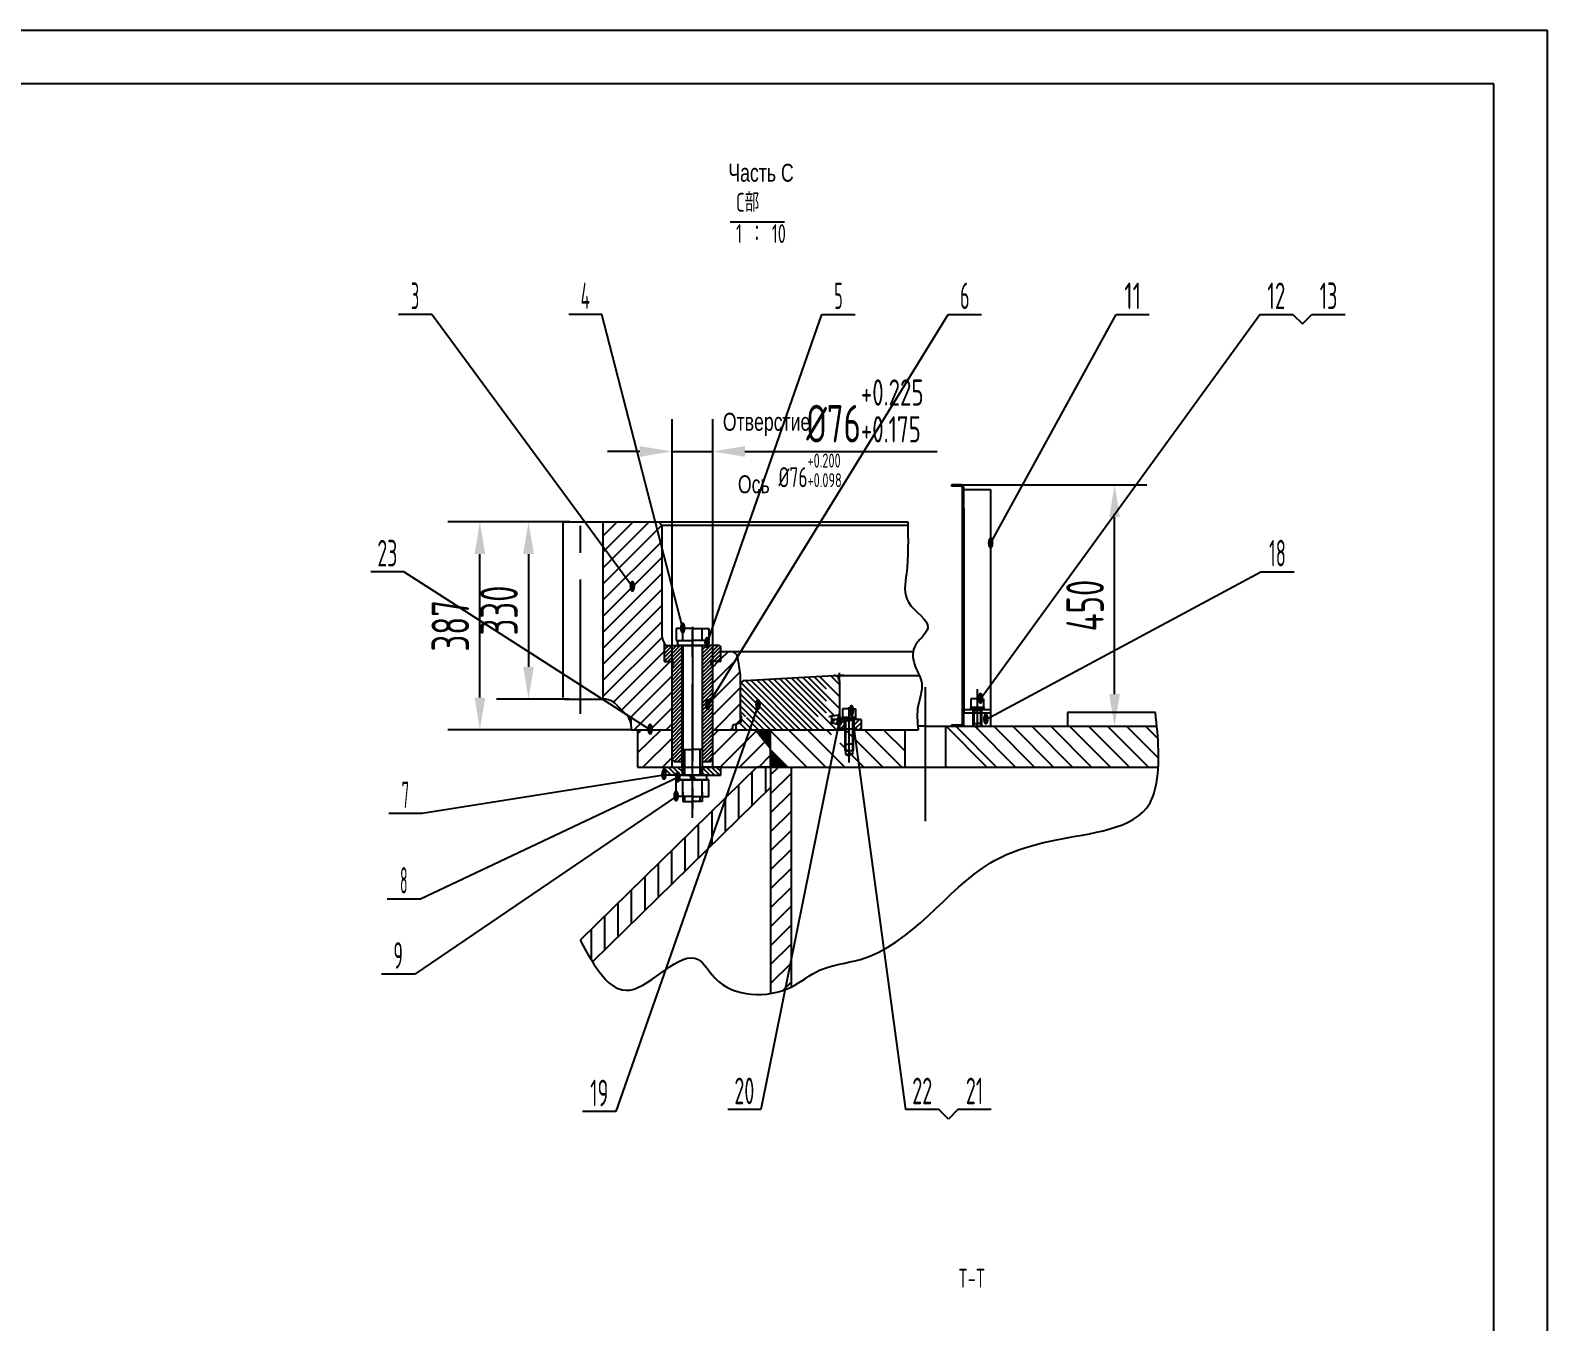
# Model space of a CAD drawing. Header units: millimetres. Extents: x 0 to 12600, y -344 to 8910.
# Drawn here: x 8358 to 12600, y 5300 to 8910 of the extents above; entities that cross this region are included whole.
import ezdxf
from ezdxf.enums import TextEntityAlignment as Align

# ---------------------------------------------------------------- set-up
doc = ezdxf.new("R2010")
doc.units = ezdxf.units.MM
doc.header["$LTSCALE"] = 300
doc.header["$MEASUREMENT"] = 0
doc.linetypes.add('F', pattern=[0.75, 0.5, -0.25])
doc.linetypes.add('G', pattern=[2, 1.25, -0.25, 0.25, -0.25])
for name, color, linetype in [('01', 7, 'Continuous'), ('02', 1, 'Continuous'), ('04', 2, 'F'), ('05', 4, 'G'), ('08', 1, 'Continuous'), ('10', 1, 'Continuous'), ('11', 3, 'Continuous')]:
    doc.layers.add(name, color=color, linetype=linetype)
doc.styles.get("Standard").update_dxf_attribs({"font": 'isocp', "width": 0.707, "bigfont": 'intecad.shx'})
doc.dimstyles.new('INTE', dxfattribs={"dimscale": 30, "dimtxt": 3.5, "dimasz": 3, "dimexe": 3, "dimexo": 0, "dimgap": 1, "dimtad": 1, "dimdec": 4, "dimdsep": 46, "dimtxsty": 'Standard', "dimcen": 0, "dimclrd": 1, "dimclre": 1, "dimclrt": 3, "dimazin": 0, "dimtfac": 1, "dimtdec": 4, "dimtmove": 0, "dimatfit": 0, "dimfxl": 1, "dimarcsym": 0})

# ---------------------------------------------------------------- blocks, each defined once
blk = doc.blocks.new('*D87')
at = {"layer": '08', "color": 1, "lineweight": -2}
for p, q in [((9790.5, 7535.7), (9661, 7535.7)), ((9751, 7445.7), (9751, 7130.4)), ((9863.9, 7040.4), (9661, 7040.4))]:
    blk.add_line(p, q, dxfattribs=at)
at = {"layer": '08', "color": 1}
for points in [[(9736, 7445.7), (9766, 7445.7), (9751, 7535.7)], [(9736, 7130.4), (9766, 7130.4), (9751, 7040.4)]]:
    blk.add_solid(points, dxfattribs=at)
at = {"layer": 'Defpoints', "color": 0}
for p in [(9790.5, 7535.7), (9751, 7040.4), (9863.9, 7040.4)]:
    blk.add_point(p, dxfattribs=at)
at = {"layer": '08', "color": 3, "insert": (9668.5, 7288), "char_height": 105, "attachment_point": 5, "rotation": 90}
blk.add_mtext('330', dxfattribs=at)
blk = doc.blocks.new('*D86')
at = {"layer": '08', "color": 1, "lineweight": -2}
for p, q in [((9866.2, 7535.7), (9525, 7535.7)), ((9615, 7044.7), (9615, 7445.7)), ((10038.1, 6954.7), (9525, 6954.7))]:
    blk.add_line(p, q, dxfattribs=at)
at = {"layer": '08', "color": 1}
for points in [[(9600, 7445.7), (9630, 7445.7), (9615, 7535.7)], [(9600, 7044.7), (9630, 7044.7), (9615, 6954.7)]]:
    blk.add_solid(points, dxfattribs=at)
at = {"layer": 'Defpoints', "color": 0}
for p in [(9615, 7535.7), (9866.2, 7535.7), (10038.1, 6954.7)]:
    blk.add_point(p, dxfattribs=at)
at = {"layer": '08', "color": 3, "insert": (9532.5, 7245.2), "char_height": 105, "attachment_point": 5, "rotation": 90}
blk.add_mtext('387', dxfattribs=at)
blk = doc.blocks.new('*D85')
at = {"layer": '08', "color": 1, "lineweight": -2}
for p, q in [((10942.9, 7639.4), (11479.3, 7639.4)), ((11389.3, 7054.4), (11389.3, 7549.4)), ((11116.4, 6964.4), (11479.3, 6964.4))]:
    blk.add_line(p, q, dxfattribs=at)
at = {"layer": '08', "color": 1}
for points in [[(11374.3, 7549.4), (11404.3, 7549.4), (11389.3, 7639.4)], [(11374.3, 7054.4), (11404.3, 7054.4), (11389.3, 6964.4)]]:
    blk.add_solid(points, dxfattribs=at)
at = {"layer": 'Defpoints', "color": 0}
for p in [(10942.9, 7639.4), (11389.3, 7639.4), (11116.4, 6964.4)]:
    blk.add_point(p, dxfattribs=at)
at = {"layer": '08', "color": 3, "insert": (11306.8, 7301.9), "char_height": 105, "attachment_point": 5, "rotation": 90}
blk.add_mtext('450', dxfattribs=at)
blk = doc.blocks.new('*U76')
at = {"layer": '01'}
for p, q in [((-27.2, 9), (-27.2, 0)), ((0, 9), (-27.2, 9)), ((-27.2, 0), (0, 0)), ((0, 0), (-5.2, 9)), ((0, 9), (5.2, 0)), ((0, 9), (27.2, 9)), ((27.2, 0), (0, 0)), ((27.2, 9), (27.2, 0))]:
    blk.add_line(p, q, dxfattribs=at)
at = {"layer": '05'}
blk.add_line((0, 11.1), (0, -2.1), dxfattribs=at)
blk = doc.blocks.new('*U77')
at = {"layer": '01'}
for p, q in [((-31, 0), (-31, 30.4)), ((-31, 30.4), (0, 30.4)), ((0, 30.4), (0, 0)), ((-31, 18), (0, 18)), ((0, -30.4), (0, 0)), ((-31, 0), (-31, -30.4)), ((-31, -18), (0, -18)), ((-31, -30.4), (0, -30.4))]:
    blk.add_line(p, q, dxfattribs=at)
at = {"layer": '05'}
blk.add_line((-32.1, 0), (1.1, 0), dxfattribs=at)
blk = doc.blocks.new('*U78')
at = {"layer": '01'}
for p, q in [((-12.2, 4.1), (-12.2, 0)), ((0, 4.1), (-12.2, 4.1)), ((-12.2, 0), (0, 0)), ((0, 0), (-2.4, 4.1)), ((0, 4.1), (2.4, 0)), ((0, 4.1), (12.2, 4.1)), ((12.2, 0), (0, 0)), ((12.2, 4.1), (12.2, 0))]:
    blk.add_line(p, q, dxfattribs=at)
at = {"layer": '05'}
blk.add_line((0, 6.2), (0, -2.1), dxfattribs=at)
blk = doc.blocks.new('*D125')
at = {"layer": '08', "color": 1, "lineweight": -2}
for p, q in [((10152.1, 7115.3), (10152.1, 7822.7)), ((10266.1, 7128.1), (10266.1, 7822.7)), ((10062.1, 7732.7), (9972.1, 7732.7)), ((10152.1, 7732.7), (10266.1, 7732.7)), ((10356.1, 7732.7), (10893.1, 7732.7))]:
    blk.add_line(p, q, dxfattribs=at)
at = {"layer": '08', "color": 1}
for points in [[(10062.1, 7747.7), (10062.1, 7717.7), (10152.1, 7732.7)], [(10356.1, 7747.7), (10356.1, 7717.7), (10266.1, 7732.7)]]:
    blk.add_solid(points, dxfattribs=at)
at = {"layer": 'Defpoints', "color": 0}
for p in [(10266.1, 7732.7), (10266.1, 7128.1), (10152.1, 7115.3)]:
    blk.add_point(p, dxfattribs=at)
at = {"layer": '08', "color": 3, "insert": (10691.3, 7846), "char_height": 105, "attachment_point": 5}
blk.add_mtext('%%C76{\\C3;\\H0.7x;\\S+0.225^ +0.175;}', dxfattribs=at)
blk = doc.blocks.new('JG')
at = {"layer": '02', "linetype": 'Continuous'}
h = blk.add_hatch(dxfattribs=at)
h.set_pattern_fill('LINE', color=1, scale=2, angle=-45, style=0)
h.set_pattern_definition([(315, (-1165.1466, 31310.6454), (4.490128, 4.490128), [])])
h.paths.add_polyline_path([(15285.8, 9262.1), (15285.8, 9256.7), (15284.3, 9256.7), (15284.3, 9248.7), (15303.3, 9248.7), (15303.3, 9262.1)])
edge = h.paths.add_edge_path()
edge.add_line((15285.8, 9288.7), (15285.8, 9280.1))
edge.add_line((15285.8, 9280.1), (15303.3, 9280.1))
edge.add_line((15303.3, 9280.1), (15303.3, 9302.7))
edge.add_line((15303.3, 9302.7), (15299.3, 9302.7))
edge.add_arc((15299.3, 9299.7), 3, 90, 165)
edge.add_line((15296.4, 9300.5), (15294.3, 9292.5))
edge.add_arc((15289.4, 9293.7), 5, 270, 345, ccw=False)
edge.add_line((15289.4, 9288.7), (15285.8, 9288.7))
at = {"layer": '01', "color": 7, "linetype": 'Continuous'}
for p, q in [((15289.4, 9288.7), (15285.8, 9288.7)), ((15294.3, 9292.5), (15296.4, 9300.5)), ((15303.3, 9302.7), (15299.3, 9302.7))]:
    blk.add_line(p, q, dxfattribs=at)
at = {"layer": '01'}
for p, q in [((15285.8, 9288.7), (15285.8, 9256.7)), ((15303.3, 9280.1), (15285.8, 9280.1)), ((15303.3, 9248.7), (15303.3, 9302.7)), ((15284.3, 9256.7), (15284.3, 9248.7)), ((15285.8, 9256.7), (15284.3, 9256.7)), ((15303.3, 9248.7), (15284.3, 9248.7)), ((15303.3, 9262.1), (15285.8, 9262.1))]:
    blk.add_line(p, q, dxfattribs=at)
at = {"layer": '01', "color": 7, "linetype": 'Continuous'}
for centre, radius, start, end in [((15289.4, 9293.7), 5, 270, 345), ((15299.3, 9299.7), 3, 90, 165)]:
    blk.add_arc(centre, radius, start, end, dxfattribs=at)
at = {"layer": '05', "color": 142, "linetype": 'G'}
blk.add_line((15313.8, 9271.1), (15275.9, 9271.1), dxfattribs=at)
blk = doc.blocks.new('*U128')
at = {"layer": '01'}
for p, q in [((-12.2, 4.1), (-12.2, 0)), ((0, 4.1), (-12.2, 4.1)), ((-12.2, 0), (0, 0)), ((0, 0), (-2.4, 4.1)), ((0, 4.1), (2.4, 0)), ((0, 4.1), (12.2, 4.1)), ((12.2, 0), (0, 0)), ((12.2, 4.1), (12.2, 0))]:
    blk.add_line(p, q, dxfattribs=at)
at = {"layer": '05'}
blk.add_line((0, 6.2), (0, -2.1), dxfattribs=at)
blk = doc.blocks.new('HJGFAS')
at = {"layer": '02', "linetype": 'Continuous', "ltscale": 0.75}
h = blk.add_hatch(dxfattribs=at)
h.set_pattern_fill('LINE', color=1, scale=5, angle=45, style=0)
h.set_pattern_definition([(45, (12145.463, 21111.644), (-11.22532, 11.22532), [])])
h.paths.add_polyline_path([(14815.9, 9491.9, 0.397722), (14805.9, 9501.3), (14753.5, 9501.3, 0.213422), (14751.3, 9500.3, -0.213422), (14749, 9499.3), (14739.4, 9499.3, -0.317837), (14736.6, 9501.3), (14724, 9501.3), (14724, 9316.3), (14729.2, 9316.3, 0.339454), (14734, 9320), (14736.5, 9329.1), (14737, 9331.3), (14739.4, 9331.3), (14746.5, 9331.3), (14749, 9331.3), (14749.5, 9328.8), (14751.3, 9318.8, 0.36397), (14754.2, 9316.3), (14815.2, 9316.3, 0.4309), (14825.2, 9326.9), (14825.2, 9327)])
at = {"layer": '01'}
for p, q in [((14724, 9515.3), (14724, 9326.3)), ((14816.9, 9501.3), (14736.7, 9501.3)), ((14786.5, 9501.3), (14786.5, 9501.3)), ((14816.9, 9501.3), (14786.6, 9501.3)), ((14678.4, 9304.9), (14675.1, 9298.5)), ((14685, 9304.9), (14678.4, 9304.9)), ((14678.4, 9304.9), (14678.4, 9298.5)), ((14685, 9306.5), (14685, 9298.5)), ((14697.1, 9304.9), (14685, 9304.9)), ((14697.1, 9306.5), (14697.1, 9298.5)), ((14747.1, 9306.5), (14697.1, 9306.5)), ((14741.1, 9306.5), (14741.1, 9298.5)), ((14747.1, 9310.5), (14747.1, 9298.5)), ((14763.1, 9310.5), (14747.1, 9310.5)), ((14763.1, 9298.5), (14763.1, 9310.5)), ((14678.4, 9292.1), (14675.1, 9298.5)), ((14678.4, 9292.1), (14678.4, 9298.5)), ((14685, 9292.1), (14678.4, 9292.1)), ((14685, 9290.5), (14685, 9298.5)), ((14697.1, 9292.1), (14685, 9292.1)), ((14697.1, 9290.5), (14697.1, 9298.5)), ((14747.1, 9290.5), (14697.1, 9290.5)), ((14741.1, 9290.5), (14741.1, 9298.5)), ((14747.1, 9286.5), (14747.1, 9298.5)), ((14763.1, 9286.5), (14747.1, 9286.5)), ((14763.1, 9298.5), (14763.1, 9286.5))]:
    blk.add_line(p, q, dxfattribs=at)
at = {"layer": '01', "color": 7, "linetype": 'Continuous'}
for p, q in [((14730.6, 9515.3), (14724, 9515.3)), ((14732.2, 9509.3), (14724, 9509.3)), ((14733.5, 9513.1), (14736.7, 9501.3)), ((14816.9, 9501.3), (14805.6, 9501.3))]:
    blk.add_line(p, q, dxfattribs=at)
at = {"layer": '01', "ltscale": 0.75}
for p, q in [((14724, 9509.3), (14724, 9316.3)), ((14815.9, 9491.9), (14825.2, 9326.9))]:
    blk.add_line(p, q, dxfattribs=at)
at = {"layer": '01', "color": 7, "linetype": 'Continuous', "ltscale": 0.75}
for p, q in [((14731.8, 9509.3), (14724, 9509.3)), ((14749, 9499.3), (14739.4, 9499.3)), ((14805.9, 9501.3), (14753.5, 9501.3)), ((14805.9, 9501.3), (14753.5, 9501.3)), ((14729.2, 9316.3), (14724, 9316.3)), ((14734, 9320), (14736.5, 9329.1)), ((14746.5, 9331.3), (14739.4, 9331.3)), ((14751.3, 9318.8), (14749.5, 9328.8)), ((14815.2, 9316.3), (14754.2, 9316.3))]:
    blk.add_line(p, q, dxfattribs=at)
at = {"layer": '01', "color": 7, "linetype": 'Continuous'}
blk.add_arc((14730.6, 9512.3), 3, 15, 90, dxfattribs=at)
at = {"layer": '01'}
blk.add_arc((14732.2, 9506.3), 3, 15, 90, dxfattribs=at)
at = {"layer": '01', "color": 7, "linetype": 'Continuous', "ltscale": 0.75}
for centre, radius, start, end in [((14739.3, 9502), 2.65, 194.1923, 272.454), ((14749, 9502.3), 3, 270, 318.1897), ((14753.5, 9498.3), 3, 90, 138.1897), ((14729.2, 9321.3), 5, 270, 345), ((14739.4, 9328.3), 3, 90, 165), ((14746.5, 9328.3), 3, 10, 90), ((14754.2, 9319.3), 3, 190, 270)]:
    blk.add_arc(centre, radius, start, end, dxfattribs=at)
at = {"layer": '01', "ltscale": 0.75}
for centre, start, end in [((14805.9, 9491.3), 3.2448, 90), ((14815.2, 9326.3), 270, 3.2448)]:
    blk.add_arc(centre, 10, start, end, dxfattribs=at)
at = {"layer": '02', "ltscale": 0.75}
for p, q in [((14753.5, 9501.3), (14746.5, 9501.3)), ((14736.5, 9329.1), (14737.6, 9333.3)), ((14749.5, 9328.8), (14748.2, 9336.2)), ((14729.2, 9316.3), (14735.3, 9316.3)), ((14734, 9320), (14732.7, 9314.9)), ((14739.4, 9331.3), (14734.2, 9331.3)), ((14746.5, 9331.3), (14751.4, 9331.3)), ((14754.2, 9316.3), (14750.6, 9316.3)), ((14751.3, 9318.8), (14752.1, 9314.1)), ((14825.2, 9327), (14826.3, 9308.1))]:
    blk.add_line(p, q, dxfattribs=at)
at = {"layer": '02', "color": 1, "linetype": 'Continuous'}
for p, q in [((14697.1, 9306.5), (14685, 9306.5)), ((14697.1, 9290.5), (14685, 9290.5))]:
    blk.add_line(p, q, dxfattribs=at)
at = {"layer": '02'}
for p, q in [((14741.1, 9304.9), (14697.1, 9304.9)), ((14815.2, 9316.3), (14830.3, 9316.3)), ((14741.1, 9292.1), (14697.1, 9292.1))]:
    blk.add_line(p, q, dxfattribs=at)
at = {"layer": '05'}
blk.add_line((14766.3, 9298.5), (14663, 9298.5), dxfattribs=at)
at = {"layer": '01'}
blk.add_blockref('JG', (-560.2, 27.4), dxfattribs=at)
at = {"layer": '01', "rotation": 270}
blk.add_blockref('*U128', (14743, 9298.5), dxfattribs=at)
blk = doc.blocks.new('*U164')
at = {"layer": '01'}
for points in [[(415, 292), (25, 292)], [(415, 5), (415, 292)]]:
    blk.add_lwpolyline(points, dxfattribs=at)
at = {"layer": '02'}
for points in [[(420, 297), (0, 297)], [(420, 0), (420, 297)]]:
    blk.add_lwpolyline(points, dxfattribs=at)

msp = doc.modelspace()

# ---------------------------------------------------------------- hatches: boundary and pattern name
at = {"layer": '02', "linetype": 'Continuous'}
h = msp.add_hatch(dxfattribs=at)
h.set_pattern_fill('LINE', color=1, scale=4.5, angle=45, style=0)
h.set_pattern_definition([(135, (15635.348, 4219.9), (10.102788, 10.102788), [])])
h.paths.add_polyline_path([(10964.04532, 7631.16899, 0.4142135624), (10959.54532, 7635.66899), (10933.29532, 7635.66899), (10933.29532, 7639.41899), (10959.54532, 7639.41899, -0.4142135624), (10967.79532, 7631.16899), (10967.79532, 6972.66899, -0.4142135624), (10959.54532, 6964.41899), (10933.29532, 6964.41899), (10933.29532, 6968.16899), (10959.54532, 6968.16899, 0.4142135624), (10964.04532, 6972.66899)])
h = msp.add_hatch(dxfattribs=at)
h.set_pattern_fill('LINE', color=1, scale=10, angle=45, style=0)
h.set_pattern_definition([(45, (2000.364, 5823.807), (-22.45064, 22.45064), [])])
h.paths.add_polyline_path([(10123.59532, 7526.69399), (10114.59532, 7535.69399), (9958.85182, 7535.69399), (9958.85182, 7040.39399), (9960.98807, 7040.39399, -0.1989123674), (9994.9292, 7026.33511), (10024.03645, 6997.22786), (10038.09532, 6983.16899), (10038.09532, 6963.28674), (10038.09532, 6954.66899), (10152.09532, 6954.66899), (10152.09532, 7145.16899), (10131.54532, 7145.16899, -0.4142135624), (10130.34532, 7146.36899), (10130.34532, 7197.19938, -0.1349987948), (10123.59532, 7221.74399)])
h.paths.add_polyline_path([(10342.59532, 7107.66899), (10335.43656, 7157.04209, 0.3726418681), (10316.13836, 7173.74399), (10287.84532, 7173.74399), (10287.84532, 7146.36899, -0.4142135624), (10286.64532, 7145.16899), (10266.09532, 7145.16899), (10266.09532, 6954.66899), (10321.59532, 6954.66899), (10321.59532, 6963.99378), (10321.59532, 6967.79205), (10325.26417, 6968.77512), (10342.59532, 6973.41899)])
h.paths.add_polyline_path([(9959.46493, 7094.60675), (9978.30851, 7140.38112), (10014.7238, 7125.39032), (9995.88022, 7079.61595)], flags=24)
h.paths.add_polyline_path([(10027.64617, 7183.28842), (10070.22903, 7208.52874), (10090.30869, 7174.65242), (10047.72583, 7149.4121)], flags=24)
h.paths.add_polyline_path([(10259.95248, 7055.33963), (10305.83926, 7025.52341), (10284.3855, 6992.50634), (10238.49871, 7022.32257)], flags=9)
h = msp.add_hatch(dxfattribs=at)
h.set_pattern_fill('_USER', color=1, scale=7.5, angle=45, style=0, pattern_type=0)
h.set_pattern_definition([(45, (-22450.251, -8283.984), (-5.3033009, 5.3033009), [])])
h.paths.add_polyline_path([(10237.59532, 6865.41899), (10260.09532, 6865.41899), (10266.09532, 6871.41899), (10266.09532, 7145.16899), (10285.59532, 7145.16899, 0.4142135624), (10287.84532, 7147.41899), (10287.84532, 7187.16899), (10284.84532, 7190.16899), (10237.59532, 7190.16899)])
h.paths.add_polyline_path([(10180.59532, 7190.16899), (10133.34532, 7190.16899), (10130.34532, 7187.16899), (10130.34532, 7147.41899, 0.4142135624), (10132.59532, 7145.16899), (10153.23136, 7145.16899, -0.6681786379), (10156.41334, 7137.48701), (10153.41334, 7134.48701, 0.1989123674), (10152.09532, 7131.30503), (10152.09532, 6871.41899), (10158.09532, 6865.41899), (10180.59532, 6865.41899)])
h = msp.add_hatch(dxfattribs=at)
h.set_pattern_fill('LINE', color=1, scale=7.5, angle=135, style=0)
h.set_pattern_definition([(135, (-22450.251, -17719.492), (-16.83798, -16.83798), [])])
h.paths.add_polyline_path([(10356.74629, 7092.40815, 0.3977219607), (10342.59532, 7077.4322), (10342.59532, 6995.4152), (10357.26001, 6991.48581, -0.3394542589), (10360.59532, 6987.13914), (10360.59532, 6982.53698, -0.3249196962), (10357.4859, 6978.25723), (10333.70475, 6970.53026, 0.3249196962), (10330.59532, 6966.25051), (10330.59532, 6954.66899), (10582.59532, 6954.66899), (10582.59532, 6962.38518, 0.3394542589), (10577.03647, 6969.62962), (10563.43064, 6973.27529, -0.3394542589), (10560.09532, 6977.62196), (10560.09532, 6988.39304, -0.3639702343), (10563.81391, 6992.82467), (10582.59532, 6996.13634), (10582.59532, 7089.33771, 0.3977219607), (10568.44435, 7104.31366), (10566.74629, 7104.31366)])
at = {"layer": '02'}
h = msp.add_hatch(dxfattribs=at)
h.set_pattern_fill('ANSI31', color=256, scale=300, angle=90, style=0)
h.set_pattern_definition([(135, (-15310.95, -4803.804), (-26.516504, -26.516504), [])])
edge = h.paths.add_edge_path()
edge.add_spline(control_points=[(11511.37169, 6850.41899), (11513.66515, 6888.24853), (11511.20157, 6926.30544), (11507.55284, 6964.41899)], knot_values=[1286.6569004539, 1286.6569004539, 1286.6569004539, 1286.6569004539, 1362.5352195101, 1362.5352195101, 1362.5352195101, 1362.5352195101], degree=3, periodic=0)
edge.add_line((11507.55284, 6964.41899), (10918.59702, 6964.41899))
edge.add_line((10918.59702, 6964.41899), (11032.59702, 6850.41899))
edge.add_line((11032.59702, 6850.41899), (11511.37169, 6850.41899))
h.paths.add_polyline_path([(10803.54532, 6944.76684), (10793.64318, 6954.66899), (10620.99532, 6954.66899), (10620.99532, 6914.31899), (10620.99532, 6902.16899), (10618.59532, 6902.16899), (10618.59532, 6895.10734), (10608.99532, 6890.36459), (10599.39532, 6895.10734), (10599.39532, 6902.16899), (10596.99532, 6902.16899), (10596.99532, 6914.31899), (10596.99532, 6954.66899), (10427.79532, 6954.66899), (10427.79532, 6898.41899), (10475.79532, 6850.41899), (10803.54532, 6850.41899)])
msp.add_hatch(color=256, dxfattribs=at).paths.add_polyline_path([(10427.79532, 6954.66899), (10385.79532, 6954.66899), (10427.79532, 6902.16899)])
h = msp.add_hatch(dxfattribs=at)
h.set_pattern_fill('ANSI31', color=256, scale=300, angle=45, style=0)
h.set_pattern_definition([(90, (-15310.95, -4803.804), (-37.5, 8e-15), [])])
edge = h.paths.add_edge_path()
edge.add_line((10427.79532, 6793.40816), (10427.33736, 6849.63129))
edge.add_line((10427.33736, 6849.63129), (10389.15579, 6850.04062))
edge.add_line((10389.15579, 6850.04062), (9894.87007, 6366.24077))
edge.add_spline(control_points=[(9894.87007, 6366.24077), (9906.29742, 6345.45237), (9917.72477, 6324.66398), (9929.52041, 6305.70373)], knot_values=[0, 0, 0, 0, 55.1415467978, 55.1415467978, 55.1415467978, 55.1415467978], degree=3, periodic=0)
edge.add_line((9929.52041, 6305.70373), (10427.79532, 6793.40816))
at = {"layer": '02', "linetype": 'Continuous'}
h = msp.add_hatch(dxfattribs=at)
h.set_pattern_fill('LINE', color=1, scale=3, angle=135, style=0)
h.set_pattern_definition([(135, (-22450.251, -8283.984), (-6.735192, -6.735192), [])])
h.paths.add_polyline_path([(10129.59532, 6850.41899), (10129.59532, 6827.91899), (10181.34532, 6827.91899), (10181.34532, 6850.41899)])
h.paths.add_polyline_path([(10288.59532, 6827.91899), (10288.59532, 6850.41899), (10236.84532, 6850.41899), (10236.84532, 6827.91899)])
at = {"layer": '02'}
h = msp.add_hatch(dxfattribs=at)
h.set_pattern_fill('ANSI31', color=256, scale=300, style=0)
h.set_pattern_definition([(45, (-15310.95, -4803.804), (-26.516504, 26.516504), [])])
edge = h.paths.add_edge_path()
edge.add_spline(control_points=[(10427.79532, 6217.14474), (10447.85411, 6220.54864), (10467.26605, 6226.72171), (10484.79532, 6235.30054)], knot_values=[633.5830137825, 633.5830137825, 633.5830137825, 633.5830137825, 690.251263467, 690.251263467, 690.251263467, 690.251263467], degree=3, periodic=0)
edge.add_line((10484.79532, 6235.30054), (10484.79532, 6850.41899))
edge.add_line((10484.79532, 6850.41899), (10427.79532, 6850.41899))
edge.add_line((10427.79532, 6850.41899), (10427.79532, 6217.14474))
at = {"layer": '10'}
msp.add_hatch(color=256, dxfattribs=at).paths.add_polyline_path([(10427.79532, 6850.41899), (10475.79532, 6850.41899), (10427.79532, 6898.41899)])

# ---------------------------------------------------------------- linework, layer by layer
for p, q in [((10967.79532, 7625.91899), (11042.79532, 7625.91899)), ((11042.79532, 7625.91899), (11042.79532, 7001.91899)), ((10967.79532, 7573.41899), (10967.79532, 7001.91899)), ((10130.34532, 7197.19938), (10130.34532, 7146.36899)), ((10180.59532, 6850.41899), (10180.59532, 7190.16899)), ((10237.59532, 6850.41899), (10237.59532, 7190.16899)), ((10287.84532, 7187.16899), (10287.84532, 7146.36899)), ((10152.09532, 6850.41899), (10152.09532, 7145.16899)), ((10266.09532, 6850.41899), (10266.09532, 7145.16899)), ((10967.79532, 7010.91899), (11042.79532, 7010.91899)), ((10967.79532, 7001.91899), (11042.79532, 7001.91899)), ((10967.79532, 7001.91899), (11042.79532, 7001.91899)), ((11042.79532, 7001.91899), (11042.79532, 6964.41899))]:
    msp.add_line(p, q)
for centre, start, end in [((10131.54532, 7146.36899), 180, 270), ((10286.64532, 7146.36899), 270, 0)]:
    msp.add_arc(centre, 1.2, start, end)
at = {"layer": '01'}
for p, q in [((10314.79052, 8374.38248), (10466.7028, 8374.38248)), ((10933.29532, 7639.41899), (10933.29532, 7635.66899)), ((10959.54532, 7639.41899), (10933.29532, 7639.41899)), ((10959.54532, 7635.66899), (10933.29532, 7635.66899)), ((10964.04532, 6972.66899), (10964.04532, 7631.16899)), ((10967.79532, 6964.41899), (10967.79532, 7631.16899)), ((10114.59532, 7535.69399), (10811.11353, 7535.69399)), ((10123.59532, 7526.69399), (10811.30121, 7526.69399)), ((10209.09532, 7237.41899), (10163.50282, 7237.41899)), ((10163.50282, 7237.41899), (10163.50282, 7203.66899)), ((10182.09532, 7203.66899), (10182.09532, 7237.41899)), ((10209.09532, 7237.41899), (10254.68782, 7237.41899)), ((10236.09532, 7203.66899), (10236.09532, 7237.41899)), ((10254.68782, 7237.41899), (10254.68782, 7203.66899)), ((10130.34532, 7187.16899), (10133.34532, 7190.16899)), ((10133.34532, 7190.16899), (10209.09532, 7190.16899)), ((10163.50282, 7203.66899), (10209.09532, 7203.66899)), ((10168.22032, 7190.16899), (10168.22032, 7203.66899)), ((10168.22032, 7203.66899), (10209.09532, 7203.66899)), ((10209.09532, 7190.16899), (10168.22032, 7190.16899)), ((10182.09532, 7190.16899), (10182.09532, 6827.91899)), ((10249.97032, 7203.66899), (10209.09532, 7203.66899)), ((10254.68782, 7203.66899), (10209.09532, 7203.66899)), ((10209.09532, 7190.16899), (10249.97032, 7190.16899)), ((10284.84532, 7190.16899), (10209.09532, 7190.16899)), ((10236.09532, 7190.16899), (10236.09532, 6827.91899)), ((10249.97032, 7190.16899), (10249.97032, 7203.66899)), ((10284.84532, 7190.16899), (10287.84532, 7187.16899)), ((10316.13836, 7173.74399), (10826.37373, 7173.74399)), ((10131.54532, 7145.16899), (10153.23136, 7145.16899)), ((10153.41334, 7134.48701), (10156.41334, 7137.48701)), ((10264.7773, 7134.48701), (10261.7773, 7137.48701)), ((10286.64532, 7145.16899), (10266.09532, 7145.16899)), ((10987.29532, 7041.06899), (10987.29532, 7017.06899)), ((11005.29532, 7041.06899), (10987.29532, 7041.06899)), ((10987.29532, 7017.06899), (11005.29532, 7017.06899)), ((11005.29532, 7041.06899), (11023.29532, 7041.06899)), ((11023.29532, 7017.06899), (11005.29532, 7017.06899)), ((11023.29532, 7041.06899), (11023.29532, 7017.06899)), ((10933.29532, 6968.16899), (10933.29532, 6964.41899)), ((10933.29532, 6968.16899), (10959.54532, 6968.16899)), ((10933.29532, 6964.41899), (10959.54532, 6964.41899)), ((10964.04532, 6964.41899), (11042.79532, 6964.41899)), ((10321.59532, 6954.66899), (10634.80511, 6954.66899)), ((10331.56228, 6954.66899), (10634.80511, 6954.66899)), ((10427.79532, 6850.41899), (10427.79532, 6954.66899)), ((10658.80511, 6954.66899), (10840.06417, 6954.66899)), ((10658.80511, 6954.66899), (10738.40979, 6954.66899)), ((10182.09532, 6899.16899), (10209.09532, 6899.16899)), ((10236.09532, 6899.16899), (10209.09532, 6899.16899)), ((10427.79532, 6898.41899), (10475.79532, 6850.41899)), ((10389.15579, 6850.04062), (9894.87007, 6366.24077)), ((10129.59532, 6827.91899), (10129.59532, 6850.41899)), ((10129.59532, 6850.41899), (10182.09532, 6850.41899)), ((10181.34532, 6827.91899), (10181.34532, 6850.41899)), ((10288.59532, 6850.41899), (10236.09532, 6850.41899)), ((10236.84532, 6827.91899), (10236.84532, 6850.41899)), ((10288.59532, 6827.91899), (10288.59532, 6850.41899)), ((10427.33736, 6849.63129), (10389.15579, 6850.04062)), ((10427.33736, 6849.63129), (10427.79532, 6793.40816)), ((10427.79532, 6793.40816), (9929.52041, 6305.70373)), ((10209.09532, 6827.91899), (10129.59532, 6827.91899)), ((10209.09532, 6827.91899), (10288.59532, 6827.91899)), ((10182.09532, 6781.41899), (10182.09532, 6753.66899)), ((10182.09532, 6753.66899), (10209.09532, 6753.66899)), ((10236.09532, 6753.66899), (10209.09532, 6753.66899)), ((10236.09532, 6781.41899), (10236.09532, 6753.66899))]:
    msp.add_line(p, q, dxfattribs=at)
at = {"layer": '01', "color": 7, "linetype": 'Continuous'}
for p, q in [((9847.29532, 7531.19399), (9851.79532, 7535.69399)), ((9847.29532, 7531.19399), (9847.29532, 7044.89399)), ((9851.79532, 7535.69399), (10114.59532, 7535.69399)), ((9958.85182, 7535.69399), (9958.85182, 7040.39399)), ((10114.59532, 7535.69399), (10123.59532, 7526.69399)), ((10123.59532, 7526.69399), (10123.59532, 7221.74399)), ((10287.84532, 7173.74399), (10316.13836, 7173.74399)), ((10335.43656, 7157.04209), (10342.59532, 7107.66899)), ((10342.59532, 7107.66899), (10342.59532, 6973.41899)), ((10605.09532, 7106.4637), (10843.16985, 7106.4637)), ((9851.79532, 7040.39399), (9960.98807, 7040.39399)), ((9994.9292, 7026.33511), (10024.03645, 6997.22786)), ((11503.66003, 7002.36899), (11257.29532, 7002.36899)), ((11257.29532, 7002.36899), (11257.29532, 6964.41899)), ((11257.29532, 7002.36899), (11257.29532, 6964.41899)), ((10038.09532, 6963.28674), (10038.09532, 6954.66899)), ((10860.54532, 6964.41899), (10839.19689, 6964.41899)), ((10860.54532, 6964.41899), (11507.55284, 6964.41899)), ((10917.54532, 6850.41899), (10917.54532, 6964.41899)), ((10038.09532, 6954.66899), (10152.09532, 6954.66899)), ((10055.79532, 6954.66899), (10152.09532, 6954.66899)), ((10055.79532, 6954.66899), (10055.79532, 6850.41899)), ((10056.54532, 6954.66899), (10152.09532, 6954.66899)), ((10266.09532, 6954.66899), (10634.80511, 6954.66899)), ((10266.09532, 6954.66899), (10634.80511, 6954.66899)), ((10266.09532, 6954.66899), (10321.59532, 6954.66899)), ((10385.79532, 6954.66899), (10427.79532, 6902.16899)), ((10658.80511, 6954.66899), (10685.19532, 6954.66899)), ((10658.80511, 6954.66899), (10685.19532, 6954.66899)), ((10803.54532, 6850.41899), (10803.54532, 6954.66899)), ((10055.79532, 6850.41899), (11511.37169, 6850.41899)), ((10055.79532, 6850.41899), (10182.09532, 6850.41899)), ((10158.09532, 6865.41899), (10180.59532, 6865.41899)), ((10236.09532, 6865.41899), (10260.09532, 6865.41899)), ((10389.15579, 6850.04062), (10389.15579, 6850.41899)), ((10427.79532, 6850.41899), (10427.79532, 6217.14474)), ((10484.79532, 6850.41899), (10484.79532, 6235.30054))]:
    msp.add_line(p, q, dxfattribs=at)
at = {"layer": '01'}
for centre, radius, start, end in [((10959.54532, 7631.16899), 8.25, 0, 90), ((10959.54532, 7631.16899), 4.5, 0, 90), ((10132.59532, 7147.41899), 2.25, 180, 270), ((10156.59532, 7131.30503), 4.5, 135, 180), ((10153.23136, 7140.66899), 4.5, 315, 90), ((10264.95928, 7140.66899), 4.5, 90, 225), ((10261.59532, 7131.30503), 4.5, 0, 45), ((10285.59532, 7147.41899), 2.25, 270, 0), ((10959.54532, 6972.66899), 4.5, 270, 0), ((10959.54532, 6972.66899), 8.25, 270, 0)]:
    msp.add_arc(centre, radius, start, end, dxfattribs=at)
at = {"layer": '01', "color": 7, "linetype": 'Continuous'}
for centre, radius, start, end in [((10171.59532, 7221.74399), 48, 180, 221.13325422), ((10316.13836, 7154.24399), 19.5, 8.25, 90), ((9960.98807, 6992.39399), 48, 45, 90), ((9990.09532, 6963.28674), 48, 0, 45)]:
    msp.add_arc(centre, radius, start, end, dxfattribs=at)
at = {"layer": '02'}
for p, q in [((9480.2652, 8115.67595), (9387.2652, 8115.67595)), ((10041.22357, 7353.98103), (9480.2652, 8115.67595)), ((9956.17971, 8115.67595), (9863.17971, 8115.67595)), ((10182.09532, 7237.41899), (9956.17971, 8115.67595)), ((10249.97032, 7196.91899), (10570.99086, 8115.67595)), ((10251.84532, 7023.28586), (10924.06791, 8115.67595)), ((10570.99086, 8115.67595), (10663.99086, 8115.67595)), ((10924.06791, 8115.67595), (11017.06791, 8115.67595)), ((11014.29532, 7041.06899), (11794.96004, 8115.67595)), ((11042.79532, 7475.16118), (11393.38156, 8115.67595)), ((11393.38156, 8115.67595), (11486.38156, 8115.67595)), ((11794.96004, 8115.67595), (11887.96004, 8115.67595)), ((11887.96004, 8115.67595), (11914.47654, 8089.15944)), ((11914.47654, 8089.15944), (11940.99304, 8115.67595)), ((11940.99304, 8115.67595), (12033.99304, 8115.67595)), ((9402.7887, 7396.25864), (9309.7887, 7396.25864)), ((10090.92434, 6954.66899), (9402.7887, 7396.25864)), ((11029.55046, 6983.16899), (11798.16221, 7396.25864)), ((11798.16221, 7396.25864), (11891.16221, 7396.25864)), ((10392.51368, 7023.63509), (9995.25952, 5886.99945)), ((10653.83969, 7006.95793), (10805.18262, 5892.63839)), ((10038.09532, 6983.16899), (10024.03645, 6997.22786)), ((10038.09532, 6963.28674), (10038.09532, 6983.16899)), ((10619.46752, 6977.38272), (10400.81916, 5892.63839)), ((10187.49532, 6827.91899), (10187.49532, 6899.16899)), ((10230.69532, 6827.91899), (10230.69532, 6899.16899)), ((10168.22032, 6821.16899), (9448.77251, 6481.26883)), ((10129.59532, 6827.91899), (9453.266, 6720.63502)), ((10427.50677, 6799.12941), (10427.79532, 6799.12941)), ((10163.50282, 6767.91899), (9432.93588, 6271.58564)), ((10187.49532, 6753.66899), (10187.49532, 6767.91899)), ((10230.69532, 6753.66899), (10230.69532, 6767.91899)), ((9453.266, 6720.63502), (9360.266, 6720.63502)), ((9448.77251, 6481.26883), (9355.77251, 6481.26883)), ((9432.93588, 6271.58564), (9339.93588, 6271.58564)), ((9995.25952, 5886.99945), (9902.25952, 5886.99945)), ((10400.81916, 5892.63839), (10307.81916, 5892.63839)), ((10898.18262, 5892.63839), (10805.18262, 5892.63839)), ((10924.69913, 5866.12188), (10898.18262, 5892.63839)), ((10951.21563, 5892.63839), (10924.69913, 5866.12188)), ((11044.21563, 5892.63839), (10951.21563, 5892.63839))]:
    msp.add_line(p, q, dxfattribs=at)
at = {"layer": '02', "color": 1, "linetype": 'Continuous'}
for p, q in [((11032.59702, 6850.41899), (10918.59702, 6964.41899)), ((10055.79532, 6889.57569), (10121.63862, 6954.66899)), ((10055.79532, 6943.45723), (10067.00708, 6954.66899)), ((10070.52015, 6850.41899), (10152.09532, 6931.41148)), ((10266.09532, 6883.59955), (10337.16476, 6954.66899)), ((10266.09532, 6937.48108), (10283.28323, 6954.66899)), ((10286.7963, 6850.41899), (10388.12909, 6951.75178)), ((10340.67784, 6850.41899), (10412.07644, 6921.81759)), ((10125.15169, 6850.41899), (10152.09532, 6877.36262)), ((10394.55937, 6850.41899), (10427.79532, 6883.65494))]:
    msp.add_line(p, q, dxfattribs=at)
at = {"layer": '02'}
for points in [[(10811.11353, 7535.69399), (10807.16054, 7390.60683), (10812.84187, 7311.11957), (10867.38267, 7239.58105), (10829.88585, 7185.07549), (10832.15842, 7131.70547), (10850.29062, 7082.59903), (10840.06417, 7022.41583), (10840.06417, 6954.66899)], [(9894.87007, 6366.24077), (10034.29056, 6226.82028), (10225.09453, 6312.38641), (10271.84343, 6260.99584), (10484.79532, 6235.30054), (10564.02393, 6282.01926), (10678.55867, 6312.38641), (11042.77342, 6582.21961), (11241.43144, 6649.71976), (11495.71371, 6764.86703), (11503.66003, 6792.66121), (11503.66003, 7002.36899)]]:
    msp.add_spline(points, degree=3, dxfattribs=at)
at = {"layer": '04', "color": 2, "linetype": 'F'}
for p, q in [((10993.29532, 7017.06899), (10993.29532, 6964.41899)), ((10993.29532, 7008.06899), (11005.29532, 7008.06899)), ((10995.69532, 7008.06899), (10995.69532, 6964.41899)), ((11017.29532, 7008.06899), (11005.29532, 7008.06899)), ((11014.89532, 7008.06899), (11014.89532, 6964.41899)), ((11017.29532, 7017.06899), (11017.29532, 6964.41899)), ((10993.29532, 6972.06899), (11005.29532, 6972.06899)), ((11017.29532, 6972.06899), (11005.29532, 6972.06899))]:
    msp.add_line(p, q, dxfattribs=at)
at = {"layer": '05'}
for p, q in [((9895.80832, 6999.40436), (9895.80832, 7598.48371)), ((10209.09532, 7242.01647), (10209.09532, 6733.34567)), ((10209.09532, 7187.02397), (10209.09532, 7206.8125)), ((11005.29532, 7045.79768), (11005.29532, 6967.65564)), ((10158.09532, 6865.41899), (10152.09532, 6871.41899)), ((10209.09532, 6824.84078), (10209.09532, 6853.13638)), ((10260.09532, 6865.41899), (10266.09532, 6871.41899))]:
    msp.add_line(p, q, dxfattribs=at)
at = {"layer": '05', "color": 4, "linetype": 'G'}
for p, q in [((10209.09532, 6708.08033), (10209.09532, 7257.64476)), ((10860.54532, 6698.94767), (10860.54532, 7101.40228)), ((11005.29532, 7067.6565), (11005.29532, 6956.34278))]:
    msp.add_line(p, q, dxfattribs=at)

# ---------------------------------------------------------------- block references
at = {"layer": '01', "xscale": 1.5, "yscale": 1.5, "zscale": 1.5, "rotation": 90}
msp.add_blockref('HJGFAS', (24594.57227, -15131.40452), dxfattribs=at)
at = {"layer": '02', "xscale": 30, "yscale": 30, "zscale": 30}
msp.add_blockref('*U164', (0, 0), dxfattribs=at)
at = {"layer": '05', "xscale": 1.4999999999985, "yscale": 1.4999999999985, "zscale": 1.4999999999985}
msp.add_blockref('*U78', (11005.29532, 7010.91899), dxfattribs=at)
for name, p, rotation in [('*U76', (10209.09532, 6827.91899), 180), ('*U77', (10209.09532, 6814.41899), 90)]:
    msp.add_blockref(name, p, dxfattribs=dict(at, rotation=rotation))

# ---------------------------------------------------------------- texts
at = {"layer": '02', "width": 0.605172}
for p, p2 in [((11033.79532, 7460.16118), (11051.79532, 7460.16118)), ((10032.22357, 7338.98103), (10050.22357, 7338.98103)), ((10173.09532, 7222.41899), (10191.09532, 7222.41899)), ((10240.97032, 7181.91899), (10258.97032, 7181.91899)), ((10383.51368, 7008.63509), (10401.51368, 7008.63509)), ((11005.29532, 7026.06899), (11023.29532, 7026.06899)), ((10242.84532, 7008.28586), (10260.84532, 7008.28586)), ((10644.83969, 6991.95793), (10662.83969, 6991.95793)), ((11020.55046, 6968.16899), (11038.55046, 6968.16899)), ((10081.92434, 6939.66899), (10099.92434, 6939.66899)), ((10610.46752, 6962.38272), (10628.46752, 6962.38272)), ((10120.59532, 6812.91899), (10138.59532, 6812.91899)), ((10159.22032, 6806.16899), (10177.22032, 6806.16899)), ((10154.50282, 6752.91899), (10172.50282, 6752.91899))]:
    msp.add_text('●', height=30, dxfattribs=at).set_placement(p, p2, align=Align.FIT)
at = {"layer": '02', "char_height": 50, "attachment_point": 1}
for s, insert in [('{\\fArial|b0|i0|c204|p34;\\C3;Часть С}', (10309.52068, 8536.91774)), ('{\\fArial|b0|i0|c204|p34;\\C3;Отверстие}', (10294.18053, 7840.62429)), ('{\\fArial|b0|i0|c204|p34;\\C3;Ось}', (10336.35839, 7665.86746))]:
    msp.add_mtext(s, dxfattribs=dict(at, insert=insert))
at = {"layer": '08', "color": 3, "insert": (10538.13179, 7679.7298), "char_height": 56, "attachment_point": 5}
msp.add_mtext('%%C76{\\H0.7x;\\S+0.200^ +0.098;}', dxfattribs=at)
at = {"layer": '11'}
for s, height, width, p, p2 in [('3', 74.24621, 0.527686, (9422.17964, 8130.67595), (9445.35076, 8130.67595)), ('4', 74.24621, 0.543846, (9896.5567, 8130.67595), (9922.80273, 8130.67595)), ('5', 74.24621, 0.527686, (10605.9053, 8130.67595), (10629.07642, 8130.67595)), ('6', 74.24621, 0.600695, (10957.1969, 8130.67595), (10983.93892, 8130.67595)), ('11', 74.246212, 0.749243, (11416.23946, 8130.67595), (11463.52366, 8130.67595)), ('12', 74.246212, 0.611465, (11816.26229, 8130.67595), (11866.65778, 8130.67595)), ('13', 74.246212, 0.609833, (11962.78446, 8130.67595), (12012.20162, 8130.67595)), ('23', 74.246212, 0.581958, (9328.3887, 7411.25864), (9384.1887, 7411.25864)), ('18', 74.246212, 0.606, (11821.04078, 7411.25864), (11868.28364, 7411.25864)), ('7', 74.24621, 0.514182, (9396.26758, 6735.63502), (9417.26441, 6735.63502)), ('8', 74.24621, 0.514182, (9391.7741, 6496.26883), (9412.77093, 6496.26883)), ('9', 74.24621, 0.579528, (9373.06298, 6286.58564), (9399.80877, 6286.58564)), ('20', 74.246212, 0.600864, (10326.41916, 5907.63839), (10382.21916, 5907.63839)), ('22', 74.246212, 0.573679, (10823.78262, 5907.63839), (10879.58262, 5907.63839)), ('21', 74.246212, 0.623098, (10973.42772, 5907.63839), (11022.00355, 5907.63839)), ('19', 74.246212, 0.612447, (9923.25905, 5901.99945), (9974.26, 5901.99945))]:
    msp.add_text(s, height=height, dxfattribs=dict(at, width=width)).set_placement(p, p2, align=Align.FIT)
at = {"layer": '11', "color": 3, "linetype": 'Continuous', "char_height": 52.5, "attachment_point": 1}
for s, insert, width in [('C部\\P1 ： 10', (10331.07197, 8455.55779), 469.522), ('T-T', (10952.31936, 5447.46862), 213.774)]:
    msp.add_mtext(s, dxfattribs=dict(at, insert=insert, width=width))

# ---------------------------------------------------------------- dimensions: what is measured, and where the dimension line sits
at = {"layer": '08'}
dim = msp.add_linear_dim(base=(10266.09532, 7732.6663), p1=(10152.09532, 7115.25046), p2=(10266.09532, 7128.11591), text='%%C76{\\C3;\\H0.7x;\\S+0.225^ +0.175;}', dimstyle='INTE', override={"dimgap": 1, "dimdec": 2, "dimzin": 8, "dimpost": '<>{\\C3;\\H0.7x;\\S+0.225^+0.175;}', "dimtol": 0, "dimlim": 0, "dimtp": 0.225, "dimtm": -0.175, "dimtfac": 0.7}, dxfattribs=at)
dim.commit()
dim.dimension.update_dxf_attribs({"geometry": '*D125', "text_midpoint": (10691.28453, 7732.6663), "dimtype": 160})
for base, p1, p2, text, picture, middle in [((11389.2582, 7639.41899), (11116.39168, 6964.41899), (10942.87831, 7639.41899), '450', '*D85', (11306.7582, 7301.91899)), ((9614.96355, 7535.69399), (10038.09532, 6954.66899), (9866.1671, 7535.69399), '387', '*D86', (9532.46355, 7245.18149)), ((9750.9863, 7040.39399), (9790.45962, 7535.69399), (9863.90868, 7040.39399), '330', '*D87', (9668.4863, 7288.04399))]:
    dim = msp.add_linear_dim(base=base, p1=p1, p2=p2, angle=90, text=text, dimstyle='INTE', dxfattribs=at)
    dim.commit()
    dim.dimension.update_dxf_attribs({"geometry": picture, "text_midpoint": middle})

doc.saveas('drawing.dxf')
